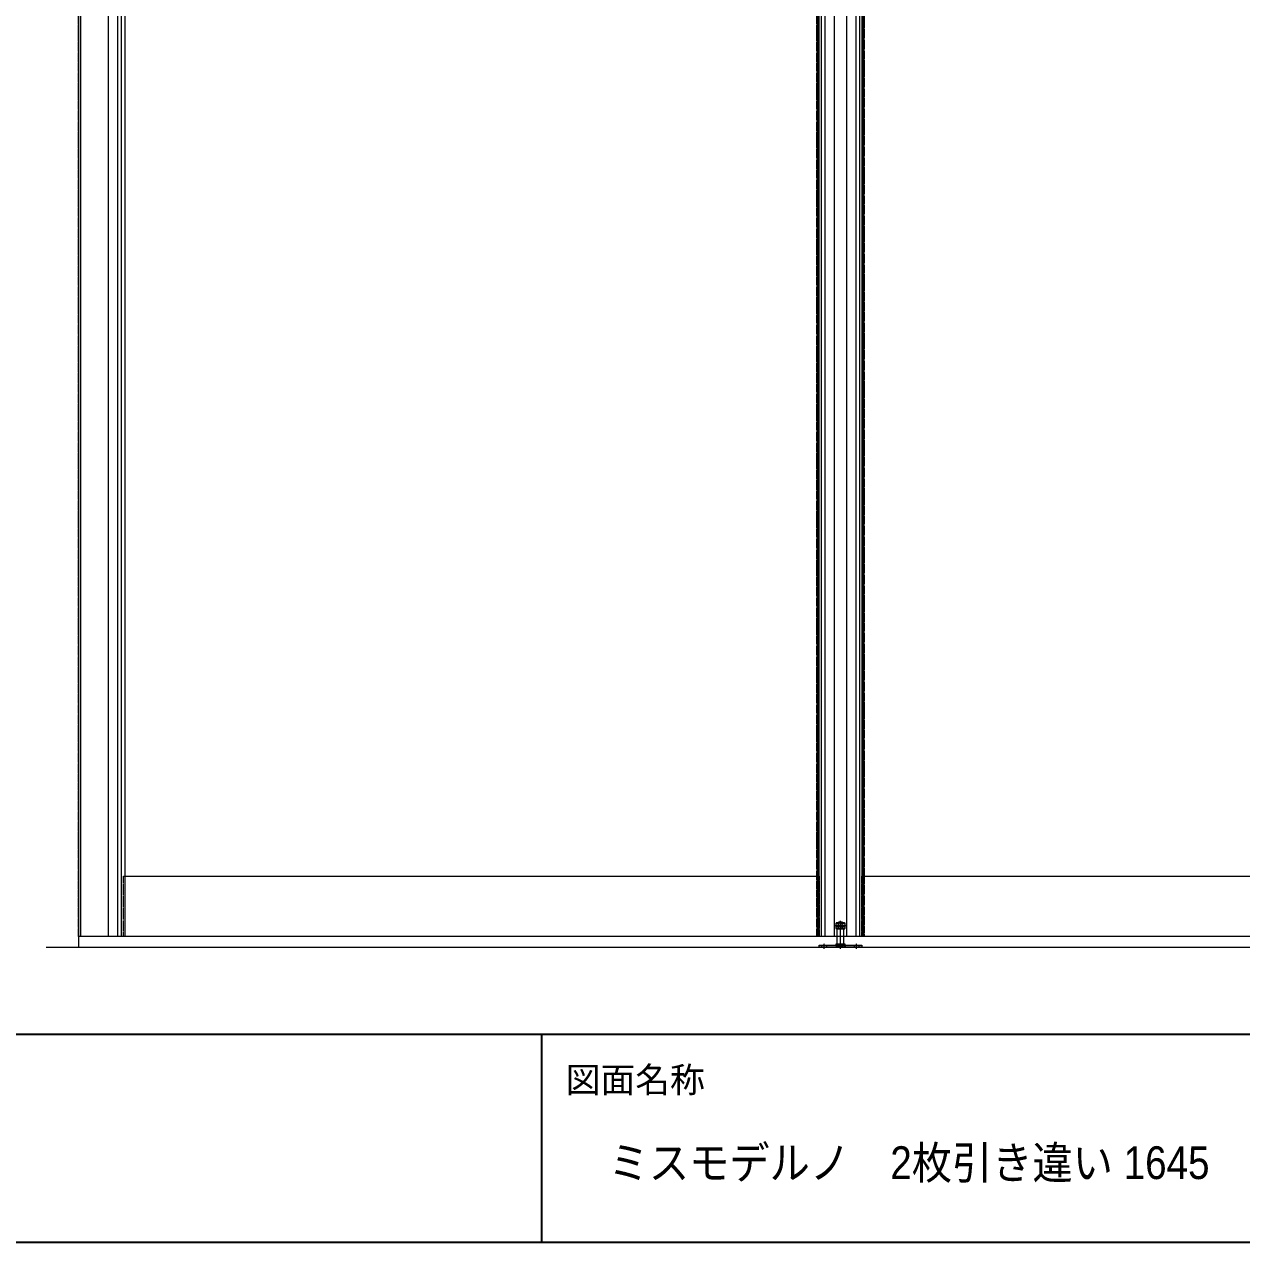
# Model space of a CAD drawing. Units: millimetres, scale not verified. Extents: x -4547 to 4547, y -2284 to 2284.
# Drawn here: x -3511 to -2197, y -2078 to -762 of the extents above; entities that cross this region are included whole.
import ezdxf
from ezdxf.enums import TextEntityAlignment as Align

# ---------------------------------------------------------------- set-up
doc = ezdxf.new("R2010")
doc.units = ezdxf.units.MM
doc.header["$LTSCALE"] = 20
for name, pattern in [('USER1', [10.5, 8, -0.5, 0.5, -0.5, 0.5, -0.5]), ('USER2', [2.91, 1.76, -0.4, 0.35, -0.4]), ('USER3', [1.11, 0.71, -0.4])]:
    doc.linetypes.add(name, pattern=pattern)
doc.layers.add('0-0_1図面枠', color=7, linetype='Continuous', lineweight=20)
doc.layers.add('0-1_3一般', color=7, linetype='Continuous', lineweight=15)
doc.styles.add('ＭＳ Ｐゴシック', font='')
doc.styles.get('ＭＳ Ｐゴシック').set_extended_font_data('MS PGothic')

# ---------------------------------------------------------------- blocks, each defined once
blk = doc.blocks.new('グループ-3')
at = {"layer": '0-0_1図面枠', "lineweight": 35}
for p, q in [((-60000, -37050), (60000, -37050)), ((-32250, -37050), (-32250, -41550))]:
    blk.add_line(p, q, dxfattribs=at)
blk.add_lwpolyline([(-60000, 41550), (60000, 41550), (60000, -41550), (-60000, -41550)], close=True, dxfattribs=at)
blk = doc.blocks.new('図面枠')
at = {"layer": '0-0_1図面枠'}
blk.add_blockref('グループ-3', (0, 0), dxfattribs=at)
at = {"layer": '0-0_1図面枠', "style": 'ＭＳ Ｐゴシック'}
blk.add_text('図面名称', height=550.3, dxfattribs=at).set_placement((-31725.1, -38474.8), align=Align.BOTTOM_LEFT)
blk = doc.blocks.new('グループ-21')
at = {"layer": '0-1_3一般', "linetype": 'USER1'}
for p, q in [((-42242.4, -34939.7), (-42242.4, 10860.3)), ((-25282.4, 10860.3), (-25282.4, -34939.7)), ((-42192.4, -34939.7), (-42242.4, -34939.7)), ((-25282.4, -34939.7), (-25332.4, -34939.7))]:
    blk.add_line(p, q, dxfattribs=at)
at = {"layer": '0-1_3一般'}
for p, q in [((-42192.4, -33659.7), (-42192.4, 10860.3)), ((-41604.3, 10860.3), (-41604.3, -34939.7)), ((-41402.4, 10860.3), (-41402.4, -34939.7)), ((-41320.4, 10860.3), (-41320.4, -34939.7)), ((-26204.4, -34939.7), (-26204.4, 10860.3)), ((-26122.4, -34939.7), (-26122.4, 10860.3)), ((-25920.5, -34939.7), (-25920.5, 10860.3)), ((-25332.4, 10860.3), (-25332.4, -33659.7)), ((-41242.4, -11789.7), (-41242.4, -33639.7)), ((-26282.4, -33639.7), (-26282.4, -11789.7)), ((-42192.4, -34939.7), (-42192.4, -33659.7)), ((-41242.4, -33639.7), (-41242.4, -34939.7)), ((-41242.4, -33639.7), (-26282.4, -33639.7)), ((-26282.4, -34939.7), (-26282.4, -33639.7)), ((-25332.4, -33659.7), (-25332.4, -34939.7)), ((-42112.4, -34939.7), (-42192.4, -34939.7)), ((-41748.4, -34939.7), (-42112.4, -34939.7)), ((-41272.4, -34939.7), (-41748.4, -34939.7)), ((-41242.4, -34939.7), (-41272.4, -34939.7)), ((-25332.4, -34939.7), (-41242.4, -34939.7)), ((-26252.4, -34939.7), (-26282.4, -34939.7)), ((-25776.4, -34939.7), (-26252.4, -34939.7)), ((-25412.4, -34939.7), (-25776.4, -34939.7)), ((-25332.4, -34939.7), (-25412.4, -34939.7))]:
    blk.add_line(p, q, dxfattribs=at)
at = {"layer": '0-1_3一般', "linetype": 'USER3'}
for p, q in [((-41272.4, -33639.7), (-41242.4, -33639.7)), ((-41272.4, -34939.7), (-41272.4, -33639.7)), ((-26282.4, -33639.7), (-26252.4, -33639.7)), ((-26252.4, -33639.7), (-26252.4, -34939.7))]:
    blk.add_line(p, q, dxfattribs=at)
blk = doc.blocks.new('グループ-23')
at = {"layer": '0-1_3一般', "linetype": 'USER2'}
for p, q in [((-25904.4, -34709.7), (-25909.4, -34709.7)), ((-25704.4, -34709.7), (-25904.4, -34709.7)), ((-25794.4, -35209.7), (-25794.4, -34599.7)), ((-25794.4, -34619.7), (-25794.4, -34609.7)), ((-25794.4, -34799.7), (-25794.4, -34619.7)), ((-25794.4, -34799.7), (-25794.4, -34619.7)), ((-25679.4, -34709.7), (-25704.4, -34709.7)), ((-25794.4, -34809.7), (-25794.4, -34799.7)), ((-26144.4, -35209.7), (-26144.4, -35089.7)), ((-25794.4, -35209.7), (-25794.4, -35069.7)), ((-25444.4, -35209.7), (-25444.4, -35089.7))]:
    blk.add_line(p, q, dxfattribs=at)
at = {"layer": '0-1_3一般'}
for p, q in [((-25894.4, -34699.7), (-25694.4, -34699.7)), ((-25879.4, -34639.7), (-25889.4, -34649.7)), ((-25889.4, -34699.7), (-25889.4, -34649.7)), ((-25879.4, -34639.7), (-25874.4, -34639.7)), ((-25874.4, -34639.7), (-25714.4, -34639.7)), ((-25836.9, -34639.7), (-25839.4, -34629.7)), ((-25749.4, -34629.7), (-25839.4, -34629.7)), ((-25751.9, -34639.7), (-25749.4, -34629.7)), ((-25714.4, -34639.7), (-25709.4, -34639.7)), ((-25699.4, -34649.7), (-25699.4, -34699.7)), ((-25894.4, -34719.7), (-25694.4, -34719.7)), ((-25889.4, -34769.7), (-25889.4, -34719.7)), ((-25879.4, -34779.7), (-25889.4, -34769.7)), ((-25889.4, -34769.7), (-25699.4, -34769.7)), ((-25874.4, -34779.7), (-25879.4, -34779.7)), ((-25714.4, -34779.7), (-25874.4, -34779.7)), ((-25864.4, -35109.7), (-25864.4, -34779.7)), ((-25724.4, -35109.7), (-25724.4, -34779.7)), ((-25709.4, -34779.7), (-25714.4, -34779.7)), ((-25709.4, -34779.7), (-25699.4, -34769.7)), ((-25699.4, -34719.7), (-25699.4, -34769.7)), ((-25724.4, -35109.7), (-25864.4, -35109.7))]:
    blk.add_line(p, q, dxfattribs=at)
at = {"layer": '0-1_3一般', "linetype": 'USER3'}
for p, q in [((-25874.4, -34639.7), (-25874.4, -34659.7)), ((-25752.4, -34659.7), (-25836.4, -34659.7)), ((-25752.4, -34759.7), (-25752.4, -34659.7)), ((-25714.4, -34659.7), (-25752.4, -34659.7)), ((-25714.4, -34639.7), (-25714.4, -34659.7)), ((-25874.4, -34779.7), (-25874.4, -34759.7)), ((-25714.4, -34779.7), (-25714.4, -34759.7)), ((-26194.4, -35169.7), (-26194.4, -35129.7)), ((-26094.4, -35129.7), (-26094.4, -35169.7)), ((-25844.4, -35149.7), (-25849.4, -35169.7)), ((-25849.4, -35169.7), (-25739.4, -35169.7)), ((-25844.4, -35109.7), (-25844.4, -35149.7)), ((-25844.4, -35109.7), (-25844.4, -35149.7)), ((-25794.4, -35152.4), (-25824.4, -35169.7)), ((-25764.4, -35169.7), (-25794.4, -35152.4)), ((-25744.4, -35149.7), (-25744.4, -35109.7)), ((-25744.4, -35149.7), (-25744.4, -35109.7)), ((-25739.4, -35169.7), (-25744.4, -35149.7)), ((-25494.4, -35169.7), (-25494.4, -35129.7)), ((-25394.4, -35129.7), (-25394.4, -35169.7))]:
    blk.add_line(p, q, dxfattribs=at)
at = {"layer": '0-1_3一般', "linetype": 'USER1'}
for p, q in [((-25834.4, -34649.7), (-25836.9, -34639.7)), ((-25834.4, -34759.7), (-25834.4, -34649.7)), ((-25754.4, -34649.7), (-25751.9, -34639.7)), ((-25754.4, -34759.7), (-25754.4, -34649.7)), ((-25864.4, -34759.7), (-25844.4, -34759.7)), ((-25864.4, -34779.7), (-25864.4, -34759.7)), ((-25844.4, -34759.7), (-25834.4, -34759.7)), ((-25834.4, -34759.7), (-25754.4, -34759.7)), ((-25754.4, -34759.7), (-25744.4, -34759.7)), ((-25744.4, -34759.7), (-25724.4, -34759.7)), ((-25724.4, -34779.7), (-25724.4, -34759.7))]:
    blk.add_line(p, q, dxfattribs=at)
at = {"layer": '0-1_3一般'}
for points in [[(-25709.4, -34639.7), (-25699.4, -34649.7), (-25889.4, -34649.7)], [(-25694.4, -35129.7), (-25694.4, -35109.7), (-25894.4, -35109.7), (-25894.4, -35129.7)]]:
    blk.add_lwpolyline(points, dxfattribs=at)
at = {"layer": '0-1_3一般', "linetype": 'USER3'}
for points in [[(-25836.4, -34759.7), (-25836.4, -34659.7), (-25874.4, -34659.7)], [(-25814.4, -34629.7), (-25794.4, -34641.2), (-25774.4, -34629.7)], [(-25714.4, -34759.7), (-25752.4, -34759.7), (-25836.4, -34759.7), (-25874.4, -34759.7)], [(-25894.4, -35169.7), (-25894.4, -35149.7), (-25694.4, -35149.7), (-25694.4, -35169.7)]]:
    blk.add_lwpolyline(points, dxfattribs=at)
at = {"layer": '0-1_3一般'}
blk.add_lwpolyline([(-25334.4, -35169.7), (-26254.4, -35169.7), (-26254.4, -35129.7), (-25334.4, -35129.7)], close=True, dxfattribs=at)
for centre, start, end in [((-25894.4, -34709.7), 135, 180), ((-25894.4, -34709.7), 180, 225), ((-25894.4, -34709.7), 90, 135), ((-25894.4, -34709.7), 225, 270), ((-25694.4, -34709.7), 45, 90), ((-25694.4, -34709.7), 270, 315), ((-25694.4, -34709.7), 0, 45), ((-25694.4, -34709.7), 315, 0)]:
    blk.add_arc(centre, 10, start, end, dxfattribs=at)
at = {"layer": '0-1_3一般', "linetype": 'USER3'}
for centre, start, end in [((-25894.4, -34709.7), 0, 90), ((-25894.4, -34709.7), 270, 0), ((-25694.4, -34709.7), 135, 180), ((-25694.4, -34709.7), 180, 225), ((-25694.4, -34709.7), 90, 135), ((-25694.4, -34709.7), 225, 270)]:
    blk.add_arc(centre, 10, start, end, dxfattribs=at)
blk = doc.blocks.new('グループ-27')
at = {"layer": '0-1_3一般'}
for p, q in [((-42242.4, 11830.3), (-42242.4, -35169.7)), ((-42942.4, -35169.7), (-8525.3, -35169.7))]:
    blk.add_line(p, q, dxfattribs=at)
blk = doc.blocks.new('グループ-29')
at = {"layer": '0-1_3一般'}
for p, q in [((-26252.4, -33659.7), (-26252.4, 10860.3)), ((-25664.3, 10860.3), (-25664.3, -34939.7)), ((-25462.4, 10860.3), (-25462.4, -34939.7)), ((-25380.4, 10860.3), (-25380.4, -34939.7)), ((-25302.4, -11789.7), (-25302.4, -33639.7)), ((-26252.4, -34939.7), (-26252.4, -33659.7)), ((-25302.4, -33639.7), (-10342.4, -33639.7)), ((-25302.4, -33639.7), (-25302.4, -34939.7)), ((-26172.4, -34939.7), (-26252.4, -34939.7)), ((-25808.4, -34939.7), (-26172.4, -34939.7)), ((-25332.4, -34939.7), (-25808.4, -34939.7)), ((-25302.4, -34939.7), (-25332.4, -34939.7)), ((-9392.4, -34939.7), (-25302.4, -34939.7))]:
    blk.add_line(p, q, dxfattribs=at)
at = {"layer": '0-1_3一般', "linetype": 'USER3'}
for p, q in [((-25332.4, -34939.7), (-25332.4, -33639.7)), ((-25332.4, -33639.7), (-25302.4, -33639.7))]:
    blk.add_line(p, q, dxfattribs=at)
at = {"layer": '0-1_3一般', "linetype": 'USER1'}
blk.add_lwpolyline([(-26252.4, -34939.7), (-26302.4, -34939.7), (-26302.4, 10860.3), (-26252.4, 10860.3)], dxfattribs=at)
blk = doc.blocks.new('グループ-31')
at = {"layer": '0-1_3一般'}
blk.add_blockref('グループ-29', (0, 0), dxfattribs=at)
blk = doc.blocks.new('グループ-32')
at = {"layer": '0-1_3一般'}
for name in ['グループ-27', 'グループ-31', 'グループ-21', 'グループ-23']:
    blk.add_blockref(name, (0, 0), dxfattribs=at)

msp = doc.modelspace()

# ---------------------------------------------------------------- block references
at = {"layer": '0-0_1図面枠', "xscale": 0.05, "yscale": 0.05}
msp.add_blockref('図面枠', (-1340.62, 0), dxfattribs=at)
at = {"layer": '0-1_3一般', "xscale": 0.05, "yscale": 0.05}
msp.add_blockref('グループ-32', (-1340.62, 0), dxfattribs=at)

# ---------------------------------------------------------------- texts
at = {"layer": '0-0_1図面枠', "style": 'ＭＳ Ｐゴシック', "width": 0.9}
msp.add_text('ミスモデルノ\u30002枚引き違い 1645', height=35.38, dxfattribs=at).set_placement((-2880.54, -2019.49), align=Align.BOTTOM_LEFT)

doc.saveas('drawing.dxf')
